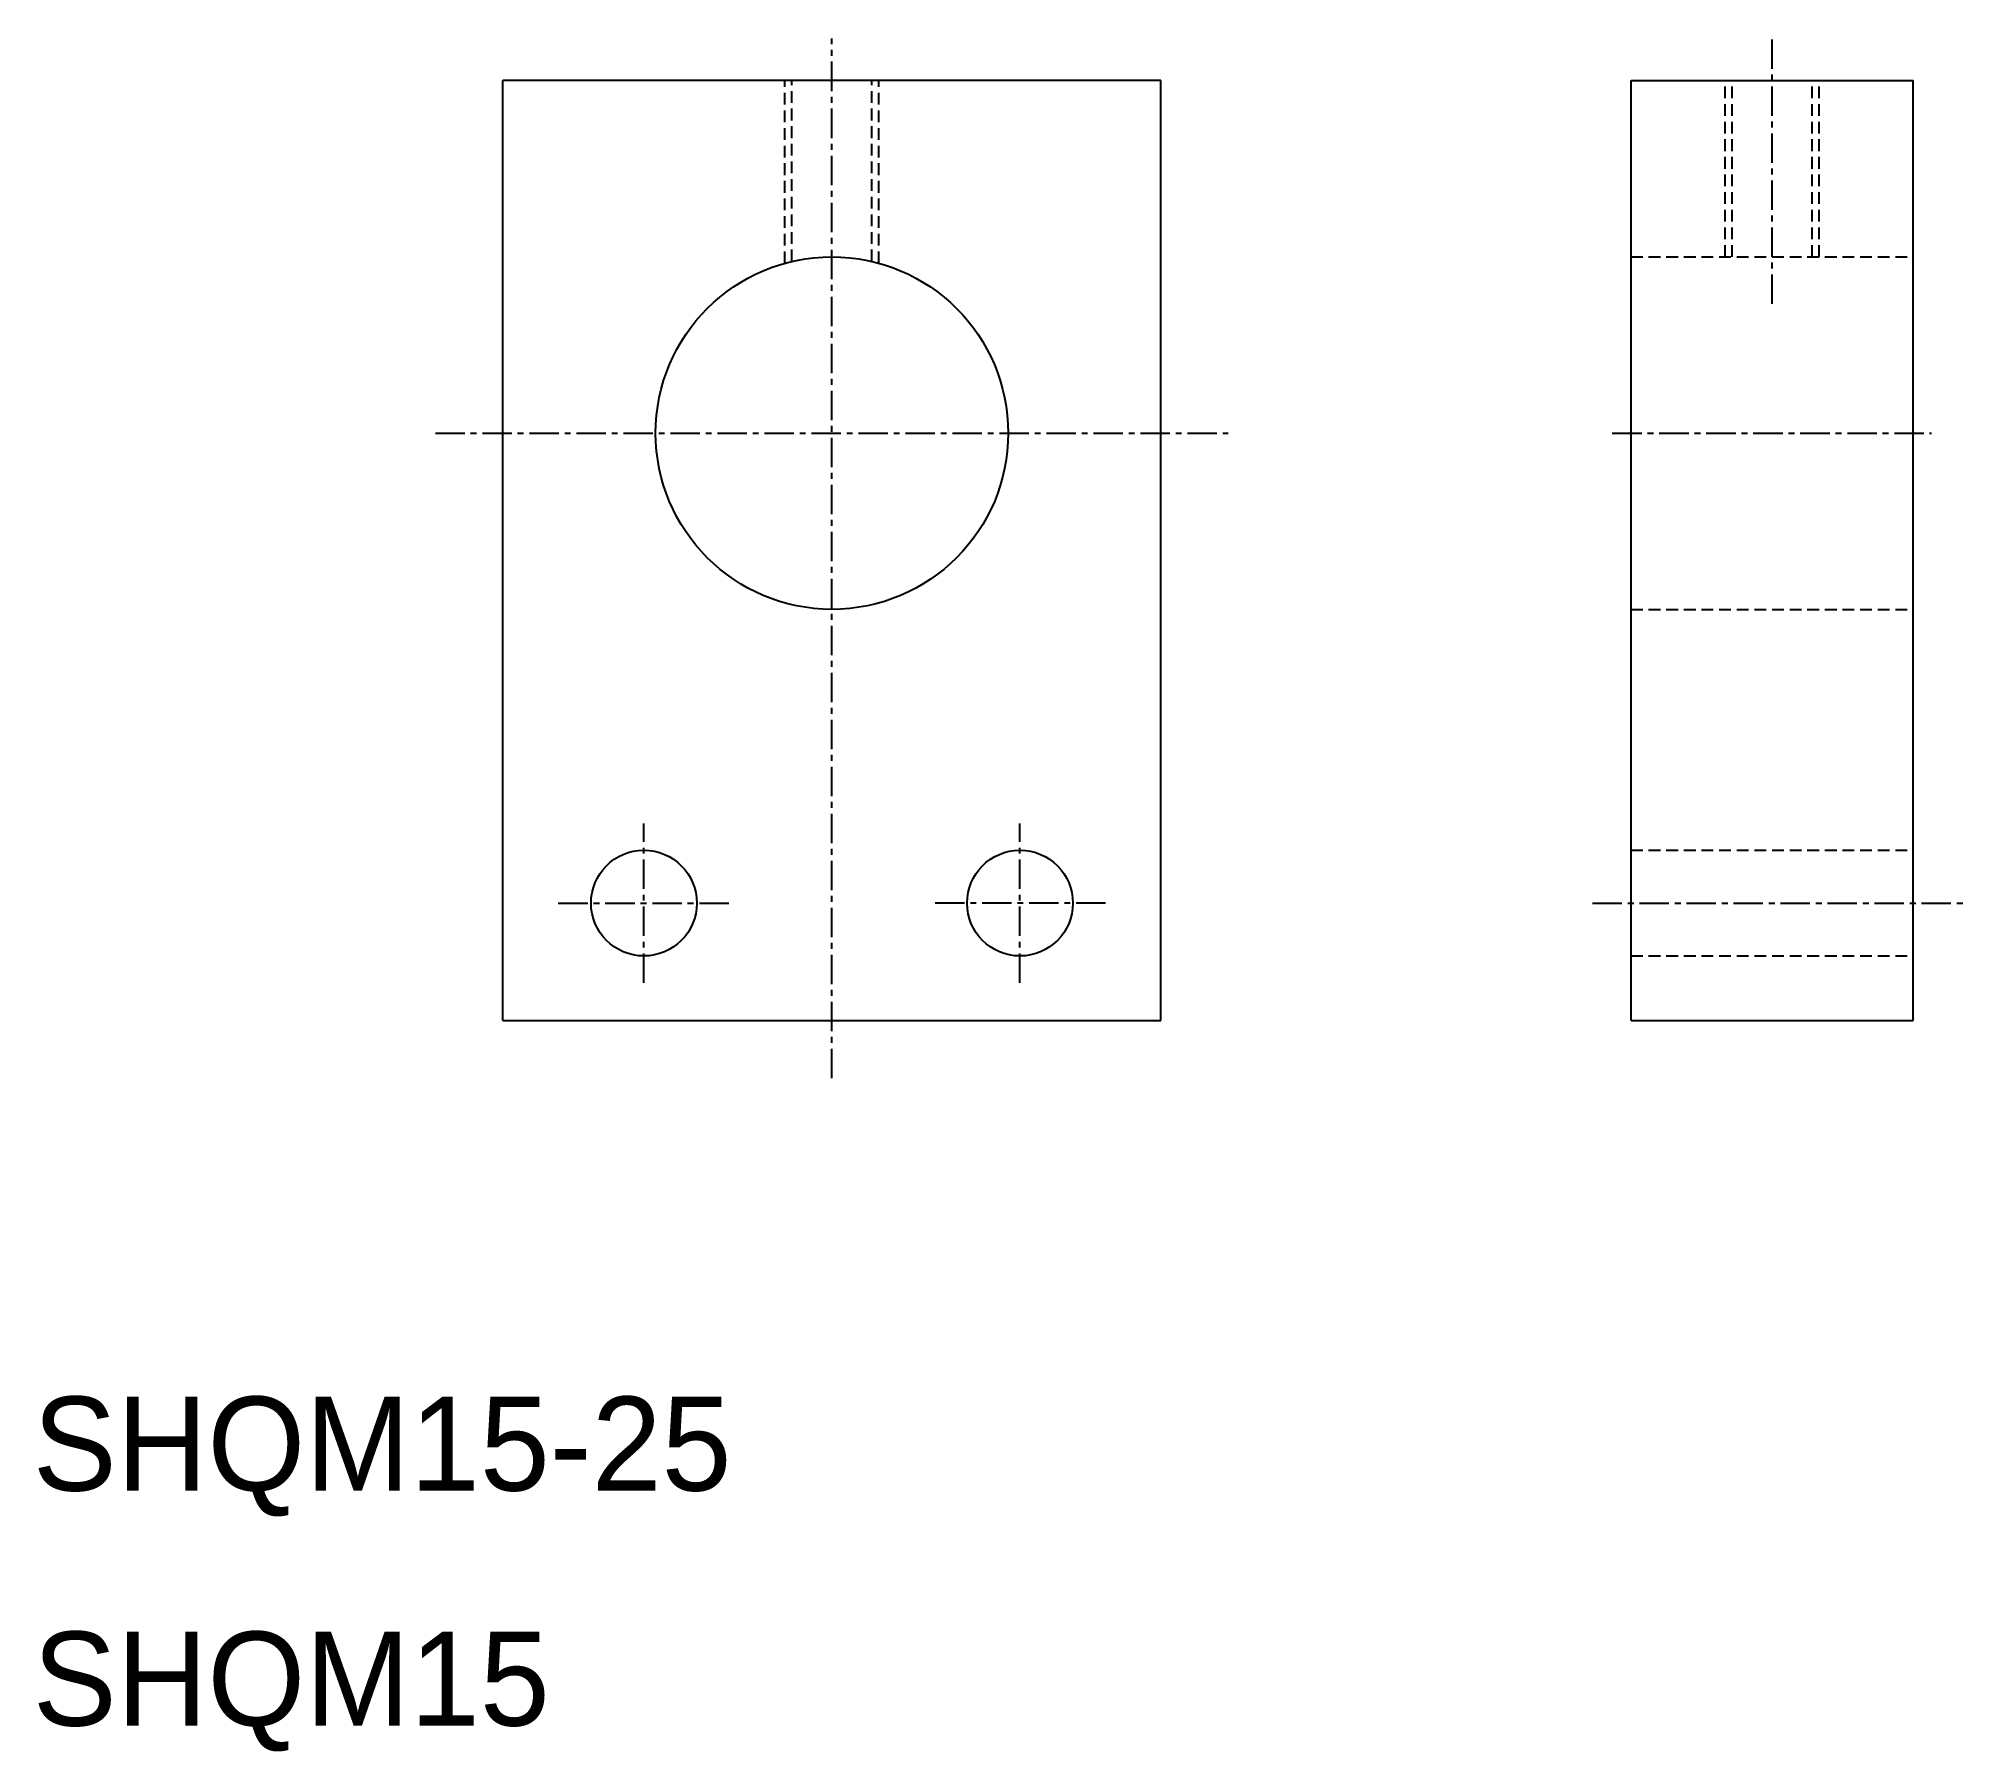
# Model space of a CAD drawing. Extents: x 10.2 to 92.2, y 8.9 to 81.8.
import ezdxf

# ---------------------------------------------------------------- set-up
doc = ezdxf.new("R2010")
doc.units = 0
doc.linetypes.add('CENTER', pattern=[2, 1.25, -0.25, 0.25, -0.25])
doc.linetypes.add('DASHED', pattern=[0.75, 0.5, -0.25])
doc.layers.get('0').update_dxf_attribs({"linetype": 'CONTINUOUS'})
doc.layers.add('CENTER', color=1, linetype='CENTER')

msp = doc.modelspace()

# ---------------------------------------------------------------- linework, layer by layer
at = {"color": 7, "linetype": 'CONTINUOUS'}
for p, q in [((58, 80), (30, 80)), ((30, 40), (30, 80)), ((58, 40), (58, 80)), ((78, 80), (90, 80)), ((78, 40), (78, 80)), ((90, 40), (90, 80)), ((30, 40), (58, 40)), ((78, 40), (90, 40))]:
    msp.add_line(p, q, dxfattribs=at)
at = {"color": 3, "linetype": 'DASHED'}
for p, q in [((42, 72.228), (42, 80)), ((42.3, 72.305), (42.3, 80)), ((45.7, 72.305), (45.7, 80)), ((46, 72.228), (46, 80)), ((82, 72.5), (82, 80)), ((82.3, 72.5), (82.3, 80)), ((85.7, 72.5), (85.7, 80)), ((86, 72.5), (86, 80)), ((78, 72.5), (90, 72.5)), ((78, 57.5), (90, 57.5)), ((78, 47.25), (90, 47.25)), ((78, 42.75), (90, 42.75))]:
    msp.add_line(p, q, dxfattribs=at)
at = {"color": 7, "linetype": 'CONTINUOUS'}
for centre, radius in [((44, 65), 7.5), ((36, 45), 2.25), ((52, 45), 2.25)]:
    msp.add_circle(centre, radius, dxfattribs=at)
at = {"layer": 'CENTER', "color": 1, "linetype": 'CENTER'}
for p, q in [((44, 37.554), (44, 81.789)), ((84, 70.502), (84, 81.789)), ((27.129, 65), (60.854, 65)), ((77.203, 65), (90.787, 65)), ((77.203, 65), (90.787, 65)), ((36, 41.607), (36, 48.393)), ((52, 41.607), (52, 48.393)), ((32.359, 45), (39.641, 45)), ((55.641, 45), (48.359, 45)), ((76.363, 45), (92.187, 45))]:
    msp.add_line(p, q, dxfattribs=at)

# ---------------------------------------------------------------- texts
at = {"color": 7, "linetype": 'CONTINUOUS'}
for s, p in [('SHQM15-25', (10, 20)), ('SHQM15', (10, 10))]:
    msp.add_text(s, height=4, dxfattribs=at).set_placement(p)

doc.saveas('drawing.dxf')
